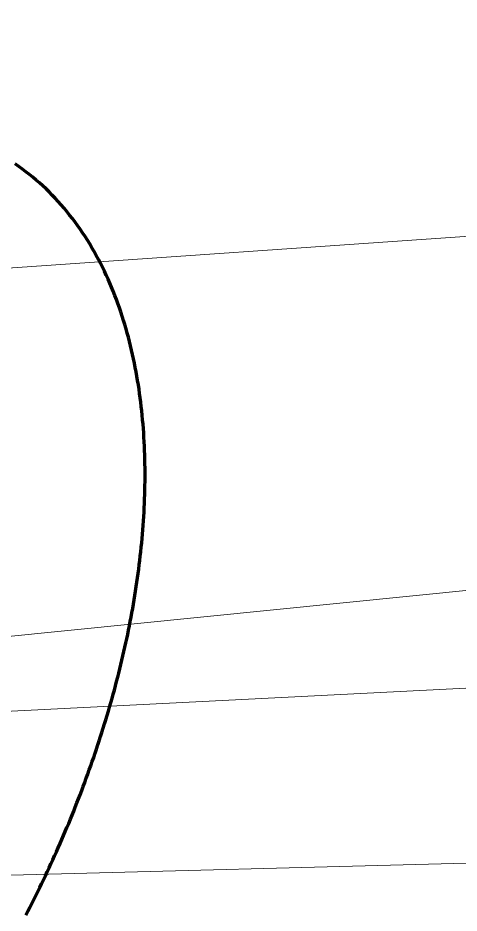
# Model space of a CAD drawing. Header units: millimetres. Extents: x 0 to 841, y 0 to 594.
# Drawn here: x 462.64 to 481.59, y 164.72 to 203.15 of the extents above; entities that cross this region are included whole.
import ezdxf

# ---------------------------------------------------------------- set-up
doc = ezdxf.new("R2010")
doc.units = ezdxf.units.MM
doc.layers.add('01-VISIBLE', color=7, linetype='CONTINUOUS', lineweight=70)
doc.layers.add('08-FINA', color=5, linetype='CONTINUOUS', lineweight=18)

msp = doc.modelspace()

# ---------------------------------------------------------------- linework, layer by layer
at = {"layer": '01-VISIBLE'}
msp.add_lwpolyline([(462.979, 164.634), (463.066, 164.801), (463.152, 164.97), (463.238, 165.138), (463.323, 165.307), (463.408, 165.477), (463.491, 165.646), (463.575, 165.816), (463.657, 165.986), (463.739, 166.157), (463.821, 166.327), (463.902, 166.498), (463.982, 166.67), (464.061, 166.841), (464.14, 167.013), (464.218, 167.186), (464.296, 167.358), (464.373, 167.531), (464.449, 167.704), (464.525, 167.878), (464.6, 168.051), (464.674, 168.225), (464.748, 168.4), (464.821, 168.574), (464.893, 168.749), (464.964, 168.924), (465.035, 169.099), (465.106, 169.275), (465.175, 169.451), (465.244, 169.627), (465.312, 169.803), (465.38, 169.98), (465.447, 170.157), (465.513, 170.334), (465.578, 170.512), (465.643, 170.69), (465.707, 170.868), (465.77, 171.046), (465.833, 171.224), (465.895, 171.403), (465.956, 171.582), (466.017, 171.762), (466.076, 171.941), (466.135, 172.121), (466.193, 172.301), (466.251, 172.481), (466.308, 172.662), (466.364, 172.842), (466.419, 173.023), (466.473, 173.204), (466.527, 173.386), (466.58, 173.567), (466.632, 173.749), (466.683, 173.931), (466.734, 174.114), (466.784, 174.296), (466.833, 174.479), (466.881, 174.662), (466.928, 174.845), (466.975, 175.028), (467.02, 175.212), (467.065, 175.396), (467.109, 175.58), (467.152, 175.764), (467.195, 175.948), (467.236, 176.133), (467.277, 176.318), (467.316, 176.503), (467.355, 176.688), (467.393, 176.873), (467.43, 177.058), (467.467, 177.244), (467.502, 177.43), (467.536, 177.616), (467.57, 177.802), (467.602, 177.989), (467.634, 178.175), (467.665, 178.362), (467.694, 178.549), (467.723, 178.736), (467.751, 178.923), (467.778, 179.11), (467.803, 179.297), (467.828, 179.485), (467.852, 179.673), (467.875, 179.86), (467.897, 180.048), (467.917, 180.236), (467.937, 180.425), (467.956, 180.613), (467.973, 180.801), (467.99, 180.99), (468.005, 181.178), (468.019, 181.367), (468.032, 181.556), (468.044, 181.744), (468.055, 181.933), (468.065, 182.122), (468.074, 182.311), (468.081, 182.5), (468.087, 182.689), (468.092, 182.878), (468.096, 183.067), (468.099, 183.257), (468.1, 183.446), (468.1, 183.635), (468.099, 183.824), (468.096, 184.013), (468.092, 184.202), (468.087, 184.392), (468.081, 184.581), (468.073, 184.77), (468.064, 184.959), (468.053, 185.148), (468.041, 185.336), (468.028, 185.525), (468.013, 185.714), (467.997, 185.902), (467.979, 186.09), (467.96, 186.279), (467.939, 186.467), (467.917, 186.655), (467.893, 186.842), (467.868, 187.03), (467.841, 187.217), (467.813, 187.404), (467.782, 187.591), (467.751, 187.777), (467.717, 187.963), (467.682, 188.149), (467.645, 188.335), (467.606, 188.52), (467.566, 188.705), (467.524, 188.889), (467.48, 189.073), (467.434, 189.257), (467.386, 189.44), (467.337, 189.622), (467.285, 189.804), (467.232, 189.986), (467.176, 190.167), (467.119, 190.347), (467.06, 190.527), (466.999, 190.706), (466.935, 190.884), (466.87, 191.061), (466.802, 191.238), (466.733, 191.414), (466.661, 191.589), (466.587, 191.763), (466.511, 191.936), (466.432, 192.109), (466.352, 192.28), (466.269, 192.45), (466.184, 192.619), (466.096, 192.786), (466.006, 192.953), (465.914, 193.118), (465.82, 193.282), (465.723, 193.445), (465.624, 193.606), (465.523, 193.765), (465.419, 193.923), (465.312, 194.08), (465.203, 194.235), (465.092, 194.388), (464.979, 194.539), (464.862, 194.688), (464.744, 194.836), (464.623, 194.981), (464.5, 195.125), (464.374, 195.266), (464.246, 195.405), (464.115, 195.542), (463.982, 195.677), (463.847, 195.809), (463.709, 195.938), (463.569, 196.066), (463.427, 196.19), (463.282, 196.312), (463.136, 196.432), (462.987, 196.549), (462.836, 196.662), (462.682, 196.773), (462.527, 196.882)], dxfattribs=at)
at = {"layer": '08-FINA'}
for p, q in [((616.511, 203.149), (441.625, 190.972)), ((616.522, 192.015), (451.228, 175.505)), ((616.506, 181.233), (456.305, 173.083)), ((616.502, 170.345), (451.36, 166.073))]:
    msp.add_line(p, q, dxfattribs=at)

doc.saveas('drawing.dxf')
